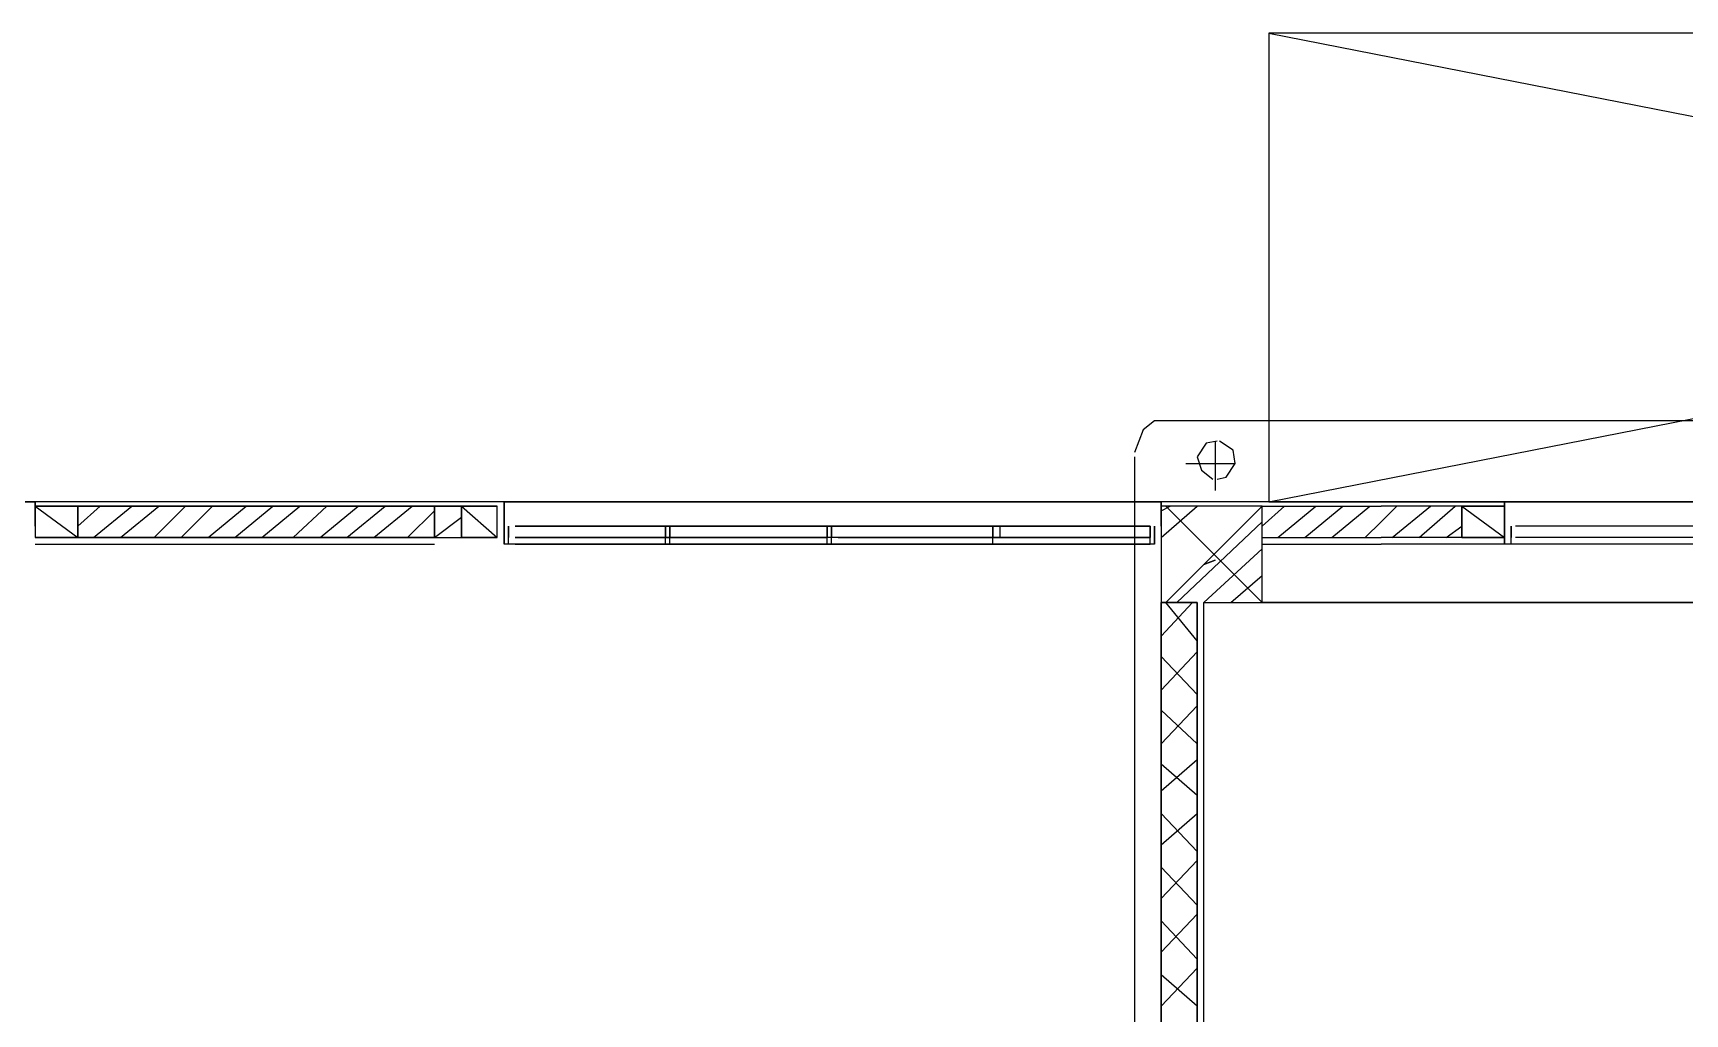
# Model space of a CAD drawing. Header units: millimetres. Extents: x 5 to 415, y 48 to 251.
# Drawn here: x 174.43 to 187.42, y 233.46 to 241.18 of the extents above; entities that cross this region are included whole.
import ezdxf

# ---------------------------------------------------------------- set-up
doc = ezdxf.new("R2010")
doc.units = ezdxf.units.MM
doc.layers.add('P', color=7, linetype='Continuous')

msp = doc.modelspace()

# ---------------------------------------------------------------- linework, layer by layer
at = {"layer": 'P'}
for points in [[(202.935, 241.177), (184.15, 241.177)], [(184.15, 241.177), (184.15, 237.49)], [(184.15, 237.49), (202.935, 241.177)], [(184.15, 241.177), (202.935, 237.49)], [(183.162, 238.054), (183.127, 237.966)], [(183.25, 238.125), (183.162, 238.054)], [(183.374, 238.125), (183.25, 238.125)], [(197.344, 238.125), (183.374, 238.125)], [(183.127, 237.966), (183.092, 237.878)], [(183.656, 237.949), (183.586, 237.843)], [(183.744, 237.966), (183.656, 237.949)], [(183.727, 237.966), (183.727, 237.578)], [(183.868, 237.896), (183.762, 237.966)], [(183.885, 237.79), (183.868, 237.896)], [(183.092, 237.843), (183.092, 224.508)], [(183.497, 237.79), (183.885, 237.79)], [(183.586, 237.843), (183.621, 237.737)], [(183.621, 237.737), (183.709, 237.666)], [(183.815, 237.684), (183.885, 237.79)], [(183.744, 237.666), (183.815, 237.684)], [(308.134, 237.49), (25.735, 237.49)], [(170.974, 237.49), (174.449, 237.49)], [(170.974, 237.49), (174.449, 237.49)], [(174.449, 237.49), (174.449, 237.296)], [(174.449, 237.296), (174.449, 237.49)], [(174.449, 237.49), (174.449, 237.296)], [(174.449, 237.296), (174.449, 237.49)], [(177.588, 237.49), (174.449, 237.49)], [(178.082, 237.49), (177.588, 237.49)], [(178.135, 237.49), (183.303, 237.49)], [(178.135, 237.296), (178.135, 237.49)], [(178.135, 237.49), (178.135, 237.296)], [(178.135, 237.49), (183.303, 237.49)], [(178.135, 237.296), (178.135, 237.49)], [(178.135, 237.49), (178.135, 237.296)], [(178.135, 237.49), (178.135, 237.296)], [(178.135, 237.49), (183.303, 237.49)], [(178.135, 237.296), (178.135, 237.49)], [(183.303, 237.49), (183.303, 237.296)], [(183.303, 237.296), (183.303, 237.49)], [(183.303, 237.49), (183.303, 237.296)], [(183.303, 237.296), (183.303, 237.49)], [(183.303, 237.296), (183.303, 237.49)], [(183.303, 237.49), (183.303, 237.296)], [(184.15, 237.49), (185.032, 237.49)], [(184.15, 237.49), (202.935, 237.49)], [(186.002, 237.49), (185.032, 237.49)], [(186.002, 237.49), (187.731, 237.49)], [(186.002, 237.296), (186.002, 237.49)], [(186.002, 237.49), (186.002, 237.296)], [(174.449, 237.455), (174.784, 237.208)], [(174.784, 237.455), (174.449, 237.455)], [(174.449, 237.455), (174.449, 237.208)], [(174.449, 237.455), (174.449, 237.208)], [(174.449, 237.455), (174.449, 237.208)], [(174.449, 237.455), (174.784, 237.455)], [(174.449, 237.455), (177.588, 237.455)], [(174.784, 237.208), (174.784, 237.455)], [(174.784, 237.455), (174.784, 237.208)], [(174.784, 237.296), (174.96, 237.455)], [(177.588, 237.455), (174.784, 237.455)], [(174.784, 237.455), (174.784, 237.208)], [(174.907, 237.208), (175.207, 237.455)], [(175.119, 237.208), (175.419, 237.455)], [(175.383, 237.208), (175.63, 237.455)], [(175.595, 237.208), (175.842, 237.455)], [(175.807, 237.208), (176.107, 237.455)], [(176.018, 237.208), (176.318, 237.455)], [(176.23, 237.208), (176.53, 237.455)], [(176.477, 237.208), (176.742, 237.455)], [(176.689, 237.208), (176.989, 237.455)], [(176.9, 237.208), (177.2, 237.455)], [(177.112, 237.208), (177.412, 237.455)], [(177.377, 237.208), (177.588, 237.419)], [(177.588, 237.455), (178.082, 237.455)], [(177.588, 237.455), (177.588, 237.208)], [(177.8, 237.455), (177.588, 237.455)], [(177.588, 237.208), (177.588, 237.455)], [(177.588, 237.208), (177.8, 237.367)], [(177.8, 237.208), (177.8, 237.455)], [(177.8, 237.455), (178.082, 237.208)], [(178.082, 237.455), (177.8, 237.455)], [(177.8, 237.455), (177.8, 237.208)], [(177.8, 237.208), (177.8, 237.455)], [(177.8, 237.455), (178.082, 237.455)], [(178.082, 237.208), (178.082, 237.455)], [(178.082, 237.208), (178.082, 237.455)], [(178.082, 237.208), (178.082, 237.455)], [(178.082, 237.208), (178.082, 237.455)], [(183.303, 237.419), (183.374, 237.455)], [(183.303, 237.208), (183.586, 237.455)], [(184.097, 237.455), (183.303, 237.455)], [(183.303, 237.455), (183.303, 237.208)], [(183.303, 237.455), (183.303, 237.208)], [(183.303, 237.455), (183.303, 237.208)], [(183.303, 237.455), (183.303, 237.208)], [(183.339, 237.455), (184.097, 236.696)], [(184.097, 237.455), (183.339, 236.696)], [(184.097, 237.296), (184.273, 237.455)], [(184.097, 237.208), (184.097, 237.455)], [(184.097, 237.455), (185.032, 237.455)], [(184.097, 236.696), (184.097, 237.455)], [(184.15, 237.455), (185.032, 237.455)], [(184.221, 237.208), (184.52, 237.455)], [(184.432, 237.208), (184.732, 237.455)], [(184.644, 237.208), (184.944, 237.455)], [(185.667, 237.455), (185.032, 237.455)], [(185.032, 237.331), (185.155, 237.455)], [(185.667, 237.455), (185.032, 237.455)], [(185.12, 237.208), (185.42, 237.455)], [(185.332, 237.208), (185.614, 237.455)], [(185.667, 237.455), (186.002, 237.208)], [(186.002, 237.455), (185.667, 237.455)], [(185.667, 237.455), (185.667, 237.208)], [(185.667, 237.208), (185.667, 237.455)], [(185.667, 237.455), (186.002, 237.455)], [(186.002, 237.208), (186.002, 237.455)], [(186.002, 237.208), (186.002, 237.455)], [(178.135, 237.155), (178.135, 237.296)], [(178.135, 237.296), (178.135, 237.155)], [(178.135, 237.155), (178.135, 237.296)], [(178.135, 237.296), (178.135, 237.155)], [(178.135, 237.296), (178.135, 237.155)], [(178.135, 237.155), (178.135, 237.296)], [(178.17, 237.296), (178.17, 237.208)], [(178.17, 237.155), (178.17, 237.296)], [(178.17, 237.155), (178.17, 237.296)], [(178.17, 237.296), (178.17, 237.208)], [(178.17, 237.155), (178.17, 237.296)], [(178.17, 237.155), (178.17, 237.296)], [(178.17, 237.296), (178.17, 237.208)], [(178.17, 237.155), (178.17, 237.296)], [(183.215, 237.296), (178.223, 237.296)], [(178.223, 237.296), (183.215, 237.296)], [(178.223, 237.296), (183.215, 237.296)], [(179.352, 237.296), (179.44, 237.296)], [(179.405, 237.296), (179.405, 237.208)], [(179.405, 237.155), (179.405, 237.296)], [(179.44, 237.296), (179.44, 237.208)], [(179.44, 237.155), (179.44, 237.296)], [(180.675, 237.296), (180.675, 237.208)], [(180.675, 237.155), (180.675, 237.296)], [(180.675, 237.296), (180.763, 237.296)], [(180.71, 237.296), (180.71, 237.208)], [(180.71, 237.155), (180.71, 237.296)], [(181.945, 237.296), (182.033, 237.296)], [(181.98, 237.155), (181.98, 237.296)], [(181.98, 237.296), (181.98, 237.208)], [(181.98, 237.155), (181.98, 237.296)], [(182.033, 237.296), (182.033, 237.208)], [(183.215, 237.155), (183.215, 237.296)], [(183.215, 237.296), (183.215, 237.208)], [(183.215, 237.155), (183.215, 237.296)], [(183.215, 237.296), (183.215, 237.208)], [(183.215, 237.155), (183.215, 237.296)], [(183.215, 237.296), (183.215, 237.208)], [(183.215, 237.155), (183.215, 237.296)], [(183.25, 237.296), (183.25, 237.155)], [(183.25, 237.155), (183.25, 237.296)], [(183.25, 237.296), (183.25, 237.155)], [(183.25, 237.155), (183.25, 237.296)], [(183.25, 237.155), (183.25, 237.296)], [(183.25, 237.296), (183.25, 237.155)], [(183.427, 236.696), (184.097, 237.331)], [(184.908, 237.208), (185.032, 237.331)], [(185.543, 237.208), (185.667, 237.296)], [(186.002, 237.155), (186.002, 237.296)], [(186.002, 237.296), (186.002, 237.155)], [(186.055, 237.296), (186.055, 237.208)], [(186.055, 237.155), (186.055, 237.296)], [(187.66, 237.296), (186.09, 237.296)], [(174.449, 237.208), (174.784, 237.208)], [(174.784, 237.208), (174.449, 237.208)], [(177.588, 237.208), (174.449, 237.208)], [(174.449, 237.155), (177.588, 237.155)], [(174.784, 237.208), (177.588, 237.208)], [(177.588, 237.208), (177.8, 237.208)], [(177.8, 237.208), (178.082, 237.208)], [(178.082, 237.208), (177.8, 237.208)], [(183.25, 237.155), (178.135, 237.155)], [(183.25, 237.155), (178.135, 237.155)], [(183.25, 237.155), (178.135, 237.155)], [(183.215, 237.208), (178.223, 237.208)], [(183.215, 237.208), (178.223, 237.208)], [(183.215, 237.208), (178.223, 237.208)], [(183.215, 237.208), (178.223, 237.208)], [(183.215, 237.208), (178.223, 237.208)], [(178.223, 237.208), (180.622, 237.208)], [(178.223, 237.208), (180.622, 237.208)], [(178.223, 237.208), (180.622, 237.208)], [(178.223, 237.208), (180.622, 237.208)], [(178.223, 237.208), (180.622, 237.208)], [(178.223, 237.208), (179.352, 237.208)], [(178.223, 237.208), (179.352, 237.208)], [(178.223, 237.208), (179.352, 237.208)], [(178.223, 237.208), (179.352, 237.208)], [(178.223, 237.208), (179.352, 237.208)], [(183.215, 237.155), (178.223, 237.155)], [(183.215, 237.155), (178.223, 237.155)], [(178.223, 237.155), (183.215, 237.155)], [(178.223, 237.155), (180.622, 237.155)], [(178.223, 237.155), (183.215, 237.155)], [(178.223, 237.155), (179.352, 237.155)], [(179.44, 237.155), (179.352, 237.155)], [(179.44, 237.208), (180.675, 237.208)], [(179.44, 237.208), (180.675, 237.208)], [(179.44, 237.208), (180.675, 237.208)], [(179.44, 237.208), (180.675, 237.208)], [(179.44, 237.208), (180.675, 237.208)], [(179.44, 237.155), (180.675, 237.155)], [(179.44, 237.155), (180.675, 237.155)], [(180.763, 237.155), (180.675, 237.155)], [(180.763, 237.208), (183.215, 237.208)], [(180.763, 237.208), (183.215, 237.208)], [(180.763, 237.208), (183.215, 237.208)], [(180.763, 237.208), (183.215, 237.208)], [(180.763, 237.208), (183.215, 237.208)], [(180.763, 237.208), (181.945, 237.208)], [(180.763, 237.208), (181.945, 237.208)], [(180.763, 237.208), (181.945, 237.208)], [(180.763, 237.208), (181.945, 237.208)], [(180.763, 237.208), (181.945, 237.208)], [(180.763, 237.155), (183.215, 237.155)], [(180.763, 237.155), (181.945, 237.155)], [(180.763, 237.155), (181.945, 237.155)], [(182.033, 237.155), (181.945, 237.155)], [(182.033, 237.208), (183.215, 237.208)], [(182.033, 237.208), (183.215, 237.208)], [(182.033, 237.208), (183.215, 237.208)], [(182.033, 237.208), (183.215, 237.208)], [(182.033, 237.208), (183.215, 237.208)], [(182.033, 237.155), (183.215, 237.155)], [(183.303, 237.208), (183.303, 236.696)], [(183.638, 236.696), (184.097, 237.12)], [(184.097, 237.208), (185.032, 237.208)], [(184.097, 237.208), (185.032, 237.208)], [(184.097, 237.155), (185.032, 237.155)], [(185.667, 237.208), (185.032, 237.208)], [(185.667, 237.208), (185.032, 237.208)], [(186.002, 237.155), (185.032, 237.155)], [(185.667, 237.208), (186.002, 237.208)], [(186.002, 237.208), (185.667, 237.208)], [(187.731, 237.155), (186.002, 237.155)], [(187.66, 237.208), (186.09, 237.208)], [(187.66, 237.208), (186.09, 237.208)], [(187.66, 237.208), (186.09, 237.208)], [(187.66, 237.208), (186.09, 237.208)], [(187.66, 237.208), (186.09, 237.208)], [(187.66, 237.155), (186.09, 237.155)], [(187.66, 237.155), (186.09, 237.155)], [(183.727, 237.031), (183.638, 236.996)], [(183.638, 236.996), (183.727, 237.031)], [(183.85, 236.696), (184.097, 236.908)], [(183.303, 236.696), (183.586, 236.696)], [(183.303, 236.432), (183.55, 236.696)], [(183.586, 236.696), (183.303, 236.696)], [(183.303, 236.696), (183.303, 231.916)], [(183.303, 226.272), (183.303, 236.696)], [(183.586, 236.396), (183.339, 236.696)], [(183.586, 231.916), (183.586, 236.696)], [(183.586, 236.696), (183.586, 225.354)], [(183.638, 236.696), (184.097, 236.696)], [(183.638, 225.354), (183.638, 236.696)], [(184.097, 236.696), (187.995, 236.696)], [(187.995, 236.696), (184.097, 236.696)], [(183.303, 236.008), (183.586, 236.308)], [(183.586, 235.973), (183.303, 236.273)], [(183.303, 235.585), (183.586, 235.885)], [(183.586, 235.585), (183.303, 235.85)], [(183.303, 235.215), (183.586, 235.462)], [(183.586, 235.179), (183.303, 235.426)], [(183.303, 234.791), (183.586, 235.038)], [(183.586, 234.738), (183.303, 235.038)], [(183.303, 234.368), (183.586, 234.668)], [(183.586, 234.315), (183.303, 234.615)], [(183.303, 233.945), (183.586, 234.244)], [(183.586, 233.892), (183.303, 234.192)], [(183.303, 233.521), (183.586, 233.821)], [(183.586, 233.521), (183.303, 233.768)]]:
    msp.add_lwpolyline(points, dxfattribs=at)

doc.saveas('drawing.dxf')
